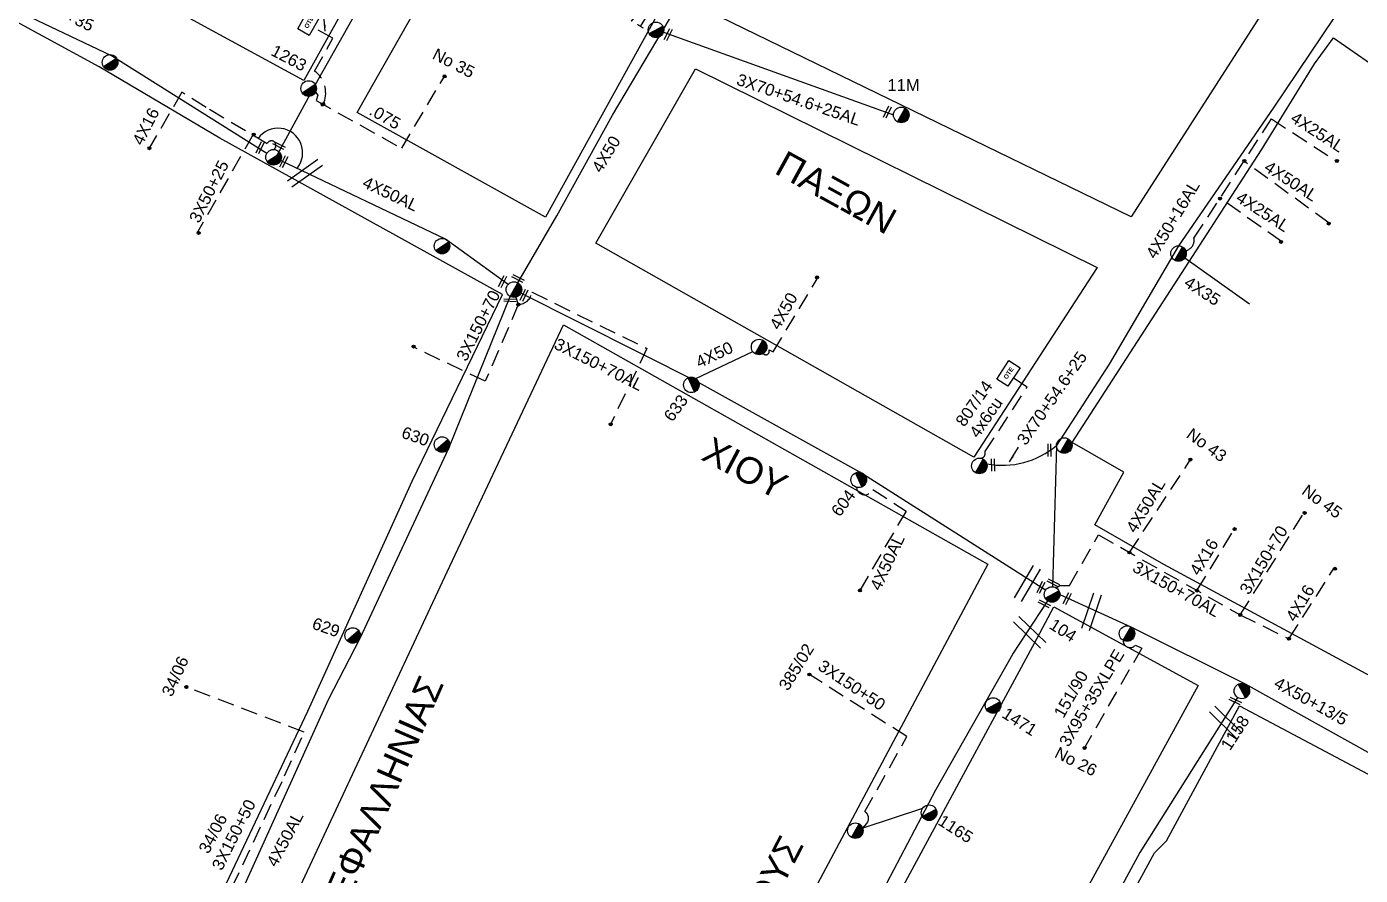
# Model space of a CAD drawing. Header units: millimetres. Extents: x 898 to 5598, y 789 to 3443.
# Drawn here: x 1955.3 to 2157.3, y 1007.2 to 1135.8 of the extents above; entities that cross this region are included whole.
import ezdxf

# ---------------------------------------------------------------- set-up
doc = ezdxf.new("R2010")
doc.units = ezdxf.units.MM
doc.linetypes.add('DASHED', pattern=[19.05, 12.7, -6.35])
for name, color, linetype in [('4x50+13_5 ΕΝΑΕΡΙΑ', 7, 'SYN_LINE'), ('Pillar OTE', 7, 'Continuous'), ('Άγνωστα', 7, 'Continuous'), ('Γυμνά εναέρια ΧΤ (3Φ)   4x50CU', 7, 'Continuous'), ('Γυμνά εναέρια ΧΤ και ΦΟΠ (3Φ)   4x50+16AL', 7, 'Continuous'), ('Εναέρια παροχή ΧΤ 4x16', 7, 'SYN_LINE'), ('Επιγραφές - Σχήματα', 7, 'Continuous'), ('Καλώδια ΧΤ   3x150+50AL', 7, 'DASHED'), ('Καλώδια ΧΤ   3x150+50AL XLPE', 7, 'DASHED'), ('Καλώδια ΧΤ   3x150+70AL', 7, 'DASHED'), ('Καλώδια ΧΤ   3x95+35 XLPE', 7, 'DASHED'), ('Μηχανική τομή', 7, 'Continuous'), ('Στύλος ΦΜ', 7, 'Continuous'), ('Στύλος ΦΜ @ 1', 7, 'Continuous'), ('Συνδέσεις', 7, 'Continuous'), ('Συνεστραμμένα ΧΤ   3x70+54.6+25 AL', 7, 'SYN_LINE'), ('Τομή', 7, 'Continuous'), ('Υπόβαθρο ΔΕΗ', 7, 'Continuous'), ('Υπόγεια Καλώδια Δικτύου ΧΤ   .075', 7, 'DASHED'), ('Υπόγεια καλώδια Παροχών ΧΤ   4x16AL', 7, 'DASHED'), ('Υπόγεια καλώδια Παροχών ΧΤ   4x25', 7, 'DASHED'), ('Υπόγεια καλώδια Παροχών ΧΤ   4x50AL', 7, 'DASHED'), ('Υπόγεια καλώδια Παροχών ΧΤ   4x6', 7, 'DASHED')]:
    doc.layers.add(name, color=color, linetype=linetype)
doc.styles.add('arial', font='arial.ttf')
doc.styles.get("Standard").update_dxf_attribs({"font": 'arial.ttf'})
doc.linetypes.add('SYN_LINE', pattern='A,0.5,-0.0001,["/\\/\\/\\/",Standard,S=0.1,R=0,X=0,Y=-0.05],-0.25', length=0.7501)
doc.dimstyles.new('ISO-25', dxfattribs={"dimtxt": 2.5, "dimasz": 2.5, "dimexe": 1.25, "dimexo": 0.625, "dimtad": 1, "dimtxsty": 'Standard', "dimcen": 2.5, "dimadec": 0, "dimazin": 0, "dimtfac": 1, "dimtmove": 0, "dimatfit": 3, "dimfxl": 1, "dimarcsym": 0})

# ---------------------------------------------------------------- blocks, each defined once
blk = doc.blocks.new('ΥΠΑΡΧΩΝ ΤΣΙΜΕΝΤΕΝΙΟΣ ΣΤΥΛΟΣ')
at = {"layer": 'Στύλος ΦΜ'}
blk.add_hatch(color=7, dxfattribs=at).paths.add_polyline_path([(-1.29, -2.28, 0.574793), (2.62, 0, 0.268822), (1.3, 2.27)])
at = {"layer": 'Στύλος ΦΜ', "color": 7}
blk.add_line((-1.29, -2.28), (1.3, 2.27), dxfattribs=at)
blk.add_circle((0, 0), 2.62, dxfattribs=at)
at = {"layer": 'Στύλος ΦΜ', "flags": 4}
for tag, p in [('ΑΡΙΘΜΟΣ', (-4.68, 8.05)), ('ΤΥΠΟΣ', (-4.91, 3.03))]:
    blk.add_attdef(tag, p, '', height=4, dxfattribs=at)
blk = doc.blocks.new('ΤΟΜΗ')
at = {"layer": 'Τομή', "ltscale": 40}
for p, q in [((-5.68, 0), (5.68, 0)), ((5.68, -2.33), (-5.68, -2.33))]:
    blk.add_line(p, q, dxfattribs=at)
blk = doc.blocks.new('ΜΗΧΑΝΙΚΗ ΤΟΜΗ')
at = {"layer": 'Μηχανική τομή', "ltscale": 40}
for p, q in [((-1.89, 0.78), (1.89, 0.78)), ((1.89, 0), (-1.89, 0))]:
    blk.add_line(p, q, dxfattribs=at)
blk = doc.blocks.new('_ΣΥΝΔΕΣΗ')
at = {"layer": 'Συνδέσεις', "linetype": 'SYN_LINE', "ltscale": 40}
blk.add_hatch(color=256, dxfattribs=at).paths.add_polyline_path([(0.5, -0.01, 1), (-0.5, -0.01, 1)])
at = {"layer": 'Συνδέσεις'}
blk.add_circle((0, -0.01), 0.5, dxfattribs=at)
blk = doc.blocks.new('PILLAR ΟΤΕ')
at = {"layer": 'Pillar OTE', "ltscale": 40}
blk.add_lwpolyline([(-3.31, 2.02), (3.39, 2.02), (3.39, -1.99), (-3.31, -1.99)], close=True, dxfattribs=at)
at = {"layer": 'Pillar OTE', "insert": (-1.81, 0.71), "char_height": 1.3575, "width": 109.961, "attachment_point": 1}
blk.add_mtext('{\\fArial|b1|i0|c161|p34;OTE}', dxfattribs=at)
blk = doc.blocks.new('TSONTA XT1')
at = {"ltscale": 40}
h = blk.add_hatch(color=256, dxfattribs=at)
h.dxf.hatch_style = 1
h.paths.add_polyline_path([(595.96, 2487.66), (597.07, 2488.77), (595.96, 2489.87), (594.85, 2488.77)])
blk.add_lwpolyline([(594.85, 2488.77), (595.96, 2489.87), (597.07, 2488.77), (595.96, 2487.66)], close=True, dxfattribs=at)

msp = doc.modelspace()

# ---------------------------------------------------------------- linework, layer by layer
at = {"layer": '4x50+13_5 ΕΝΑΕΡΙΑ', "color": 0, "linetype": 'Continuous', "ltscale": 0.2}
msp.add_arc((1993.39, 1116.67), 3.72, 320.3469, 144.5869, dxfattribs=at)
at = {"layer": 'Άγνωστα', "color": 2}
msp.add_lwpolyline([(1991.66, 1116.54), (1968.13, 1131.36), (1949.72, 1140.15)], dxfattribs=at)
at = {"layer": 'Άγνωστα', "color": 173, "linetype": 'DASHED', "ltscale": 0.2}
for points in [[(1991.72, 1118.02), (1982.49, 1123.52), (1978.8, 1125.84)], [(1989.59, 1119.41), (1981.19, 1104.65)]]:
    msp.add_lwpolyline(points, dxfattribs=at)
at = {"layer": 'Άγνωστα', "color": 151, "linetype": 'DASHED', "ltscale": 0.2}
msp.add_lwpolyline([(2130.9, 1101.76), (2131.35, 1102.02, 0.315667), (2132.12, 1103.72), (2143.88, 1121.8)], format="xyb", dxfattribs=at)
at = {"layer": 'Άγνωστα', "color": 151, "linetype": 'SYN_LINE', "ltscale": 15}
msp.add_lwpolyline([(2130.75, 1100.74), (2140.51, 1093.78)], dxfattribs=at)
at = {"layer": 'Άγνωστα', "color": 85}
msp.add_lwpolyline([(2109.64, 1050.39), (2081.5, 1068.29), (2057.09, 1081.88), (2030.16, 1095.41)], dxfattribs=at)
at = {"layer": 'Άγνωστα', "color": 27}
msp.add_lwpolyline([(2111.81, 1049.73), (2122.57, 1044.86), (2139.88, 1036.2), (2167.35, 1020.93), (2187.75, 1007.75)], dxfattribs=at)
at = {"layer": 'Άγνωστα', "color": 2, "linetype": 'SYN_LINE', "ltscale": 10}
msp.add_lwpolyline([(2091, 1017.33), (2081.95, 1014.35)], dxfattribs=at)
at = {"layer": 'Άγνωστα', "color": 173, "linetype": 'DASHED', "ltscale": 0.2}
msp.add_arc((1992.37, 1117.77), 0.7, 301.1977, 159.262, dxfattribs=at)
at = {"layer": 'Άγνωστα', "color": 85, "linetype": 'DASHED', "ltscale": 0.2}
msp.add_arc((2067.27, 1086.59), 0.521, 221.1602, 23.7367, dxfattribs=at)
at = {"layer": 'Γυμνά εναέρια ΧΤ (3Φ)   4x50CU', "color": 173, "linetype": 'Continuous'}
msp.add_lwpolyline([(2029.7, 1096.96), (2035.61, 1107.11), (2044.03, 1122.34), (2052.67, 1136.91), (2067.6, 1162.87), (2079.51, 1186.35), (2083.96, 1195.47)], dxfattribs=at)
at = {"layer": 'Γυμνά εναέρια ΧΤ (3Φ)   4x50CU', "color": 85}
msp.add_lwpolyline([(2056.67, 1082.46), (2065.28, 1086.57), (2065.28, 1086.57)], dxfattribs=at)
at = {"layer": 'Γυμνά εναέρια ΧΤ και ΦΟΠ (3Φ)   4x50+16AL', "color": 151, "ltscale": 40}
msp.add_lwpolyline([(2157.08, 1142.77), (2144.1, 1123.43), (2129.78, 1102.58), (2119.29, 1084.64), (2111.29, 1072.32), (2110.67, 1050.94)], dxfattribs=at)
at = {"layer": 'Γυμνά εναέρια ΧΤ και ΦΟΠ (3Φ)   4x50+16AL', "color": 2}
msp.add_lwpolyline([(2046.06, 932.49), (2052.09, 945.43), (2062.89, 963.7), (2079.24, 993.89), (2093.04, 1020.16), (2104.7, 1040.71), (2110, 1048.77)], dxfattribs=at)
at = {"layer": 'Εναέρια παροχή ΧΤ 4x16', "color": 151, "linetype": 'DASHED', "ltscale": 0.2}
for points in [[(2132.57, 1050.36), (2138.25, 1059.66)], [(2146.51, 1043.05), (2153.37, 1053.78)]]:
    msp.add_lwpolyline(points, dxfattribs=at)
at = {"layer": 'Καλώδια ΧΤ   3x150+50AL', "color": 2, "linetype": 'DASHED', "ltscale": 0.2}
msp.add_lwpolyline([(2081.95, 1014.35), (2082.56, 1015.09, 0.459436), (2082.25, 1016.86), (2088.63, 1028.23), (2073.87, 1037.63)], format="xyb", dxfattribs=at)
at = {"layer": 'Καλώδια ΧΤ   3x150+50AL', "color": 85, "linetype": 'DASHED', "ltscale": 0.2}
msp.add_lwpolyline([(1986.4, 1005.35), (1994.38, 1022.28), (1997.34, 1028.9), (1979.49, 1035.74)], dxfattribs=at)
at = {"layer": 'Καλώδια ΧΤ   3x150+50AL XLPE', "color": 1, "linetype": 'DASHED', "ltscale": 0.2}
msp.add_arc((2029.71, 1095.87), 2.17, 350.3557, 350.459, dxfattribs=at)
at = {"layer": 'Καλώδια ΧΤ   3x150+70AL', "color": 85, "ltscale": 0.2}
msp.add_lwpolyline([(2031.84, 1095.52), (2031.85, 1095.53), (2049.26, 1087.04), (2043.8, 1075.64)], dxfattribs=at)
at = {"layer": 'Καλώδια ΧΤ   3x150+70AL', "color": 85, "linetype": 'DASHED', "ltscale": 0.2}
msp.add_lwpolyline([(2029.38, 1094.79), (2029.77, 1093.7), (2024.77, 1082.05), (2013.83, 1087.25)], dxfattribs=at)
at = {"layer": 'Καλώδια ΧΤ   3x150+70AL', "color": 151, "linetype": 'DASHED', "ltscale": 0.2}
msp.add_lwpolyline([(2139.13, 1046.66), (2148.88, 1062.3)], dxfattribs=at)
at = {"layer": 'Καλώδια ΧΤ   3x150+70AL', "color": 151, "ltscale": 0.2}
msp.add_lwpolyline([(2111.27, 1050.75), (2111.8, 1051.12), (2113.28, 1051.14), (2117.65, 1058.77), (2139.13, 1046.66), (2146.51, 1043.05)], dxfattribs=at)
at = {"layer": 'Καλώδια ΧΤ   3x150+70AL', "color": 85, "ltscale": 0.2}
msp.add_arc((2029.71, 1095.87), 2.17, 271.6723, 350.9888, dxfattribs=at)
at = {"layer": 'Καλώδια ΧΤ   3x95+35 XLPE', "color": 27, "linetype": 'DASHED', "ltscale": 0.2}
msp.add_lwpolyline([(2123.26, 1042.09), (2123.26, 1042.09), (2124.2, 1041.63), (2115.57, 1026.61)], dxfattribs=at)
msp.add_arc((2122.45, 1042.76), 1.05, 177.2436, 320.0122, dxfattribs=at)
at = {"layer": 'Συνεστραμμένα ΧΤ   3x70+54.6+25 AL', "color": 2, "linetype": 'SYN_LINE', "ltscale": 15}
msp.add_lwpolyline([(1992.99, 1115.86), (1999.58, 1127.9), (2013.17, 1152.12), (2035.96, 1193.81), (2044.07, 1209.07), (2049.61, 1219)], dxfattribs=at)
at = {"layer": 'Συνεστραμμένα ΧΤ   3x70+54.6+25 AL', "color": 173, "linetype": 'SYN_LINE', "ltscale": 20}
msp.add_lwpolyline([(2051.76, 1134.94), (2086.61, 1122.4)], dxfattribs=at)
at = {"layer": 'Συνεστραμμένα ΧΤ   3x70+54.6+25 AL', "color": 2, "ltscale": 11}
msp.add_lwpolyline([(2138.73, 1034.15), (2123.91, 1010.68), (2117.52, 998.79), (2104.64, 973.67)], dxfattribs=at)
at = {"layer": 'Συνεστραμμένα ΧΤ   3x70+54.6+25 AL', "color": 151, "linetype": 'SYN_LINE', "ltscale": 15}
msp.add_arc((2103.08, 1082.05), 12.73, 259.4285, 310.1769, dxfattribs=at)
at = {"layer": 'Υπόβαθρο ΔΕΗ'}
for points in [[(1955.77, 1150.24), (1989.51, 1211.67), (2005.01, 1240.09), (2043.28, 1212.62), (2008.36, 1147.51), (1997.29, 1127.61), (1955.77, 1150.24)], [(2005.36, 1122.75), (2007.57, 1126.71), (2023.3, 1154.36), (2037.98, 1182.44), (2051.33, 1206.87), (2078.49, 1187.68), (2033.9, 1106.89), (2005.36, 1122.75)], [(2060.29, 1137.27), (2085.96, 1182.28), (2144.37, 1140.9), (2122.6, 1106.94), (2060.29, 1137.27)], [(1971.08, 975.36), (1997.88, 1032.08), (2013.68, 1066.9), (2027.4, 1095.21), (1984.56, 1118.9), (1966.27, 1129.7), (1949.18, 1138.95), (1925.54, 1095.1), (1895.76, 1039.43), (1882.43, 1014.97), (1943.03, 987.6), (1971.08, 975.36)], [(2117.08, 1060.31), (2121.48, 1068.29), (2113.69, 1072.8), (2142.35, 1117.11), (2150.4, 1130.15), (2153.25, 1134.09), (2208.24, 1095.91), (2182.34, 1059.96), (2173.01, 1047.53), (2163.82, 1034.73), (2127.53, 1054.32), (2117.08, 1060.31)], [(2056.61, 1129.39), (2117.47, 1099.28), (2098.76, 1070.58), (2041.54, 1102.97), (2056.61, 1129.39)], [(2100.29, 976.68), (2080.01, 990.61), (2108.39, 1043.13), (2110.91, 1047.87), (2132.76, 1035.96), (2100.29, 976.68)], [(2105.69, 972.98), (2126.14, 1010.6), (2127.96, 1012.42), (2138.99, 1032.91), (2181.1, 1010.5), (2140.83, 949.46), (2105.69, 972.98)]]:
    msp.add_lwpolyline(points, dxfattribs=at)
msp.add_lwpolyline([(2044.73, 948.47), (2038.49, 945.78), (1995.52, 964.58), (1980.7, 971.13), (2019.02, 1053.17), (2036.6, 1090.59), (2099.65, 1055.05), (2100.91, 1054.34), (2058.7, 975.15)], close=True, dxfattribs=at)
at = {"layer": 'Υπόγεια Καλώδια Δικτύου ΧΤ   .075', "color": 2, "ltscale": 0.2}
msp.add_lwpolyline([(1999.07, 1125.85), (1999.42, 1125.4), (1999.13, 1124.59), (2012.12, 1117.35), (2018.57, 1128.23)], dxfattribs=at)
at = {"layer": 'Υπόγεια καλώδια Παροχών ΧΤ   4x16AL', "color": 173, "linetype": 'DASHED', "ltscale": 0.2}
msp.add_lwpolyline([(1978.8, 1125.84), (1973.86, 1117.37)], dxfattribs=at)
at = {"layer": 'Υπόγεια καλώδια Παροχών ΧΤ   4x25', "color": 151, "linetype": 'DASHED', "ltscale": 0.2}
for points in [[(2143.88, 1121.8), (2153.62, 1115.41)], [(2145.38, 1103.2), (2136.07, 1109.8)]]:
    msp.add_lwpolyline(points, dxfattribs=at)
at = {"layer": 'Υπόγεια καλώδια Παροχών ΧΤ   4x50AL', "color": 173, "linetype": 'Continuous', "ltscale": 0.2}
msp.add_lwpolyline([(2028.22, 1096.71), (2018.76, 1103.56), (1993.76, 1115.49)], dxfattribs=at)
at = {"layer": 'Υπόγεια καλώδια Παροχών ΧΤ   4x50AL', "color": 151, "linetype": 'DASHED', "ltscale": 0.2}
msp.add_lwpolyline([(2152.57, 1106.03), (2139.71, 1115.39)], dxfattribs=at)
at = {"layer": 'Υπόγεια καλώδια Παροχών ΧΤ   4x50AL', "color": 85, "linetype": 'DASHED', "ltscale": 0.2}
msp.add_lwpolyline([(2067.75, 1086.8), (2068.38, 1086.51), (2075.03, 1097.57)], dxfattribs=at)
at = {"layer": 'Υπόγεια καλώδια Παροχών ΧΤ   4x50AL', "color": 85, "linetype": 'Continuous', "ltscale": 0.2}
msp.add_lwpolyline([(1968.62, 967.13), (1979.28, 987.23), (1986.75, 1002.22), (2001.04, 1033.86), (2005.8, 1043.15), (2019.27, 1071.94), (2028.53, 1094.91)], dxfattribs=at)
at = {"layer": 'Υπόγεια καλώδια Παροχών ΧΤ   4x50AL', "color": 151, "ltscale": 0.2}
msp.add_lwpolyline([(2122.35, 1056.12), (2131.58, 1070.19)], dxfattribs=at)
at = {"layer": 'Υπόγεια καλώδια Παροχών ΧΤ   4x50AL', "color": 85, "ltscale": 0.2}
msp.add_lwpolyline([(2080.99, 1066, 0.79296), (2083.45, 1065.67), (2088.5, 1062.39), (2081.51, 1050.37)], format="xyb", dxfattribs=at)
at = {"layer": 'Υπόγεια καλώδια Παροχών ΧΤ   4x6', "color": 2, "linetype": 'DASHED', "ltscale": 0.2}
msp.add_lwpolyline([(2000.34, 1124.3, 0.335898), (1998.92, 1129.04), (2001.69, 1134.02), (1998.8, 1135.63)], format="xyb", dxfattribs=at)
at = {"layer": 'Υπόγεια καλώδια Παροχών ΧΤ   4x6', "color": 151, "linetype": 'DASHED', "ltscale": 0.2}
msp.add_lwpolyline([(2099.62, 1070.41, 0.571329), (2100.46, 1071.36), (2106.86, 1081.18), (2104.78, 1082.53)], format="xyb", dxfattribs=at)

# ---------------------------------------------------------------- block references
at = {"layer": 'Pillar OTE', "xscale": 0.5, "yscale": 0.5, "zscale": 0.5}
for p, rotation in [((1998.05, 1136.37), 60.91575825250056), ((2104.01, 1083.22), 56.89807731937725)]:
    msp.add_blockref('PILLAR ΟΤΕ', p, dxfattribs=dict(at, rotation=rotation))
at = {"layer": 'Μηχανική τομή'}
for p, xscale, yscale, zscale, rotation in [((2052.66, 1134.48), 0.4999999999999995, 0.4999999999999995, 0.4999999999999995, 63.70707487867689), ((2085.85, 1122.73), 0.4999999999999995, 0.4999999999999995, 0.4999999999999995, 63.70707487867689), ((1990.82, 1117.34), 0.4999999999999995, 0.4999999999999995, 0.4999999999999995, 63.70707487867689), ((1993.61, 1117.92), 0.4999999999999998, 0.4999999999999998, 0.4999999999999998, 153.0940910941707), ((1994.44, 1115.21), 0.4999999999999995, 0.4999999999999995, 0.4999999999999995, 63.70707487867689), ((2027.55, 1097.06), 0.4999999999999995, 0.4999999999999995, 0.4999999999999995, 63.70707487867689), ((2029.81, 1097.8), 0.4999999999999998, 0.4999999999999998, 0.4999999999999998, 153.0940910941707), ((2030.81, 1094.99), 0.4999999999999995, 0.4999999999999995, 0.4999999999999995, 63.70707487867689), ((2028.52, 1094.53), 0.4999999999999999, 0.4999999999999999, 0.4999999999999999, 178.1500927006907), ((2110.42, 1071.62), 0.4999999999999995, 0.4999999999999995, 0.4999999999999995, 91.01036731188634), ((2101.87, 1069.38), 0.4999999999999996, 0.4999999999999996, 0.4999999999999996, 91.01036731188637), ((2109.11, 1050.73), 0.4999999999999995, 0.4999999999999995, 0.4999999999999995, 63.70707487867689), ((2110.88, 1051.7), 0.4999999999999994, 0.4999999999999994, 0.4999999999999994, 153.6162927522589), ((2109.53, 1048.52), 0.4999999999999994, 0.4999999999999994, 0.4999999999999994, 153.6162927522589), ((2113.08, 1049.05), 0.4999999999999995, 0.4999999999999995, 0.4999999999999995, 63.70707487867689), ((2138.45, 1033.79), 0.4999999999999994, 0.4999999999999994, 0.4999999999999994, 153.6162927522589)]:
    msp.add_blockref('ΜΗΧΑΝΙΚΗ ΤΟΜΗ', p, dxfattribs=dict(at, xscale=xscale, yscale=yscale, zscale=zscale, rotation=rotation))
at = {"layer": 'Στύλος ΦΜ @ 1', "ltscale": 40}
ref = msp.add_blockref('ΥΠΑΡΧΩΝ ΤΣΙΜΕΝΤΕΝΙΟΣ ΣΤΥΛΟΣ', (2050.63, 1135.28), dxfattribs=dict(at, xscale=0.4499999999998181, yscale=0.4499999999998181, zscale=0.4499999999998181, rotation=328.3061475847773))
ref.add_attrib('ΤΥΠΟΣ', '1671', (2044.02, 1138.33), dxfattribs={"layer": 'Στύλος ΦΜ', "height": 1.8, "rotation": 328.3061, "flags": 4})
at = {"layer": 'Στύλος ΦΜ @ 1', "ltscale": 40, "xscale": 0.449999999999818, "yscale": 0.449999999999818, "zscale": 0.449999999999818, "rotation": 332.3303308357497}
for p in [(1967.94, 1130.35), (1992.7, 1115.99), (2018.22, 1102.52)]:
    msp.add_blockref('ΥΠΑΡΧΩΝ ΤΣΙΜΕΝΤΕΝΙΟΣ ΣΤΥΛΟΣ', p, dxfattribs=at)
at = {"layer": 'Στύλος ΦΜ @ 1', "ltscale": 40}
ref = msp.add_blockref('ΥΠΑΡΧΩΝ ΤΣΙΜΕΝΤΕΝΙΟΣ ΣΤΥΛΟΣ', (1998.02, 1126.4), dxfattribs=dict(at, xscale=0.449999999999818, yscale=0.449999999999818, zscale=0.449999999999818, rotation=332.3303308357497))
ref.add_attrib('ΤΥΠΟΣ', '1263', (1992.14, 1131.53), dxfattribs={"layer": 'Στύλος ΦΜ', "height": 1.8, "rotation": 332.3303, "flags": 4})
ref = msp.add_blockref('ΥΠΑΡΧΩΝ ΤΣΙΜΕΝΤΕΝΙΟΣ ΣΤΥΛΟΣ', (2087.78, 1122.4), dxfattribs=dict(at, xscale=0.4499999999998181, yscale=0.4499999999998181, zscale=0.4499999999998181))
ref.add_attrib('ΑΡΙΘΜΟΣ', '11Μ', (2085.68, 1126.02), dxfattribs={"layer": 'Στύλος ΦΜ', "height": 1.8, "flags": 4})
at = {"layer": 'Στύλος ΦΜ @ 1', "ltscale": 40, "xscale": 0.4499999999998181, "yscale": 0.4499999999998181, "zscale": 0.4499999999998181}
for p in [(2129.78, 1101.4), (2029.11, 1095.94), (2066.25, 1087.24), (2112.47, 1072.32), (2099.61, 1069.23), (2121.98, 1043.84), (2080.83, 1013.98)]:
    msp.add_blockref('ΥΠΑΡΧΩΝ ΤΣΙΜΕΝΤΕΝΙΟΣ ΣΤΥΛΟΣ', p, dxfattribs=at)
at = {"layer": 'Στύλος ΦΜ @ 1', "ltscale": 40}
ref = msp.add_blockref('ΥΠΑΡΧΩΝ ΤΣΙΜΕΝΤΕΝΙΟΣ ΣΤΥΛΟΣ', (2055.98, 1081.51), dxfattribs=dict(at, xscale=0.449999999999818, yscale=0.449999999999818, zscale=0.449999999999818, rotation=53.65593485856488))
ref.add_attrib('ΤΥΠΟΣ', '633', (2053.11, 1075.79), dxfattribs={"layer": 'Στύλος ΦΜ', "height": 1.8, "rotation": 53.6559, "flags": 4})
ref = msp.add_blockref('ΥΠΑΡΧΩΝ ΤΣΙΜΕΝΤΕΝΙΟΣ ΣΤΥΛΟΣ', (2018.22, 1072.47), dxfattribs=dict(at, xscale=0.4499999999998181, yscale=0.4499999999998181, zscale=0.4499999999998181, rotation=340.4505265081064))
ref.add_attrib('ΤΥΠΟΣ', '630', (2011.92, 1073.57), dxfattribs={"layer": 'Στύλος ΦΜ', "height": 1.8, "rotation": 340.4505, "flags": 4})
ref = msp.add_blockref('ΥΠΑΡΧΩΝ ΤΣΙΜΕΝΤΕΝΙΟΣ ΣΤΥΛΟΣ', (2081.34, 1067.12), dxfattribs=dict(at, xscale=0.449999999999818, yscale=0.449999999999818, zscale=0.449999999999818, rotation=53.65593485856488))
ref.add_attrib('ΤΥΠΟΣ', '604', (2078.47, 1061.4), dxfattribs={"layer": 'Στύλος ΦΜ', "height": 1.8, "rotation": 53.6559, "flags": 4})
ref = msp.add_blockref('ΥΠΑΡΧΩΝ ΤΣΙΜΕΝΤΕΝΙΟΣ ΣΤΥΛΟΣ', (2110.63, 1049.76), dxfattribs=dict(at, xscale=0.449999999999818, yscale=0.449999999999818, zscale=0.449999999999818, rotation=327.4265525482647))
ref.add_attrib('ΤΥΠΟΣ', '104', (2110.04, 1044.71), dxfattribs={"layer": 'Στύλος ΦΜ', "height": 1.8, "rotation": 327.4266, "flags": 4})
ref = msp.add_blockref('ΥΠΑΡΧΩΝ ΤΣΙΜΕΝΤΕΝΙΟΣ ΣΤΥΛΟΣ', (2004.69, 1043.55), dxfattribs=dict(at, xscale=0.4499999999998181, yscale=0.4499999999998181, zscale=0.4499999999998181, rotation=340.4505265081064))
ref.add_attrib('ΤΥΠΟΣ', '629', (1998.38, 1044.64), dxfattribs={"layer": 'Στύλος ΦΜ', "height": 1.8, "rotation": 340.4505, "flags": 4})
ref = msp.add_blockref('ΥΠΑΡΧΩΝ ΤΣΙΜΕΝΤΕΝΙΟΣ ΣΤΥΛΟΣ', (2139.37, 1035.14), dxfattribs=dict(at, xscale=0.4499999999998181, yscale=0.4499999999998181, zscale=0.4499999999998181, rotation=57.03606842692091))
ref.add_attrib('ΤΥΠΟΣ', '1158', (2137.57, 1025.98), dxfattribs={"layer": 'Στύλος ΦΜ', "height": 1.8, "rotation": 57.0361, "flags": 4})
ref = msp.add_blockref('ΥΠΑΡΧΩΝ ΤΣΙΜΕΝΤΕΝΙΟΣ ΣΤΥΛΟΣ', (2101.69, 1032.94), dxfattribs=dict(at, xscale=0.449999999999818, yscale=0.449999999999818, zscale=0.449999999999818, rotation=327.4265525482647))
ref.add_attrib('ΤΥΠΟΣ', '1471', (2102.88, 1031.24), dxfattribs={"layer": 'Στύλος ΦΜ', "height": 1.8, "rotation": 327.4266, "flags": 4})
ref = msp.add_blockref('ΥΠΑΡΧΩΝ ΤΣΙΜΕΝΤΕΝΙΟΣ ΣΤΥΛΟΣ', (2092, 1016.7), dxfattribs=dict(at, xscale=0.449999999999818, yscale=0.449999999999818, zscale=0.449999999999818, rotation=327.4265525482647))
ref.add_attrib('ΤΥΠΟΣ', '1165', (2093.19, 1015), dxfattribs={"layer": 'Στύλος ΦΜ', "height": 1.8, "rotation": 327.4266, "flags": 4})
at = {"layer": 'Συνδέσεις', "xscale": 0.4499999999999886, "yscale": 0.4499999999999886, "zscale": 0.4499999999999886}
for p in [(2018.6, 1128.24), (1989.7, 1119.42), (1973.9, 1117.36), (2139.77, 1115.43), (2153.77, 1115.43), (2136.07, 1109.74), (2152.54, 1105.94), (1981.35, 1104.53), (2145.31, 1103.17), (2075.03, 1097.8), (2029.78, 1093.68), (2013.91, 1087.31), (2043.77, 1075.55), (2131.58, 1070.2), (2148.88, 1062.12), (2138.26, 1059.67), (2122.35, 1056.12), (2153.49, 1053.66), (2081.51, 1050.37), (2132.57, 1050.36), (2139.13, 1046.66), (2146.51, 1043.06), (2073.87, 1037.64), (1979.49, 1035.75), (2115.54, 1026.51)]:
    msp.add_blockref('_ΣΥΝΔΕΣΗ', p, dxfattribs=at)
at = {"layer": 'Συνδέσεις', "xscale": 0.3075184835441075, "yscale": 0.3075184835441075, "zscale": 0.3075184835441075, "rotation": 330.8536690112648}
msp.add_blockref('TSONTA XT1', (1467.36, 544.83), dxfattribs=at)
at = {"layer": 'Τομή'}
for p, xscale, yscale, zscale, rotation in [((1997.8, 1113.1), 0.4999999999999998, 0.4999999999999998, 0.4999999999999998, 215.6089851905981), ((2106.36, 1051.71), 0.4999999999999998, 0.4999999999999998, 0.4999999999999998, 59.51570161943627), ((2116.06, 1047.33), 0.4999999999999999, 0.4999999999999999, 0.4999999999999999, 71.30639568878968), ((2106.83, 1043.62), 0.4999999999999999, 0.4999999999999999, 0.4999999999999999, 135.6293568347628), ((2136.48, 1030), 0.4999999999999999, 0.4999999999999999, 0.4999999999999999, 135.6293568347628)]:
    msp.add_blockref('ΤΟΜΗ', p, dxfattribs=dict(at, xscale=xscale, yscale=yscale, zscale=zscale, rotation=rotation))

# ---------------------------------------------------------------- texts
at = {"ltscale": 40, "char_height": 4, "width": 94.4586, "attachment_point": 1, "style": 'arial'}
for s, insert, rotation in [('ΠAΞΩN', (2070.31, 1117.15), 331.1093), ('XIOY', (2059.15, 1073.8), 332.0775), ('KEΦAΛΛHNIAΣ', (1998.88, 1001.3), 66.3442), ('ΠEPIKΛEOYΣ', (2053.15, 981.88), 62.7154)]:
    msp.add_mtext(s, dxfattribs=dict(at, insert=insert, rotation=rotation))
at = {"layer": 'Άγνωστα', "ltscale": 40, "char_height": 1.8, "attachment_point": 1, "style": 'arial'}
for s, insert, width, rotation in [('3X50+35', (1956.54, 1140.94), 31.6072, 334.734), ('No 35', (2017.42, 1132.59), 7.1535, 332.7583), ('4X25AL', (2147.57, 1123), 31.6072, 327.1818), ('4X50', (2040.78, 1114.41), 31.6072, 58.9197), ('3X50+25', (1979.81, 1106.69), 31.6072, 63.1334), ('4X25AL', (2139.3, 1110.93), 31.6072, 327.1818), ('4X35', (2131.42, 1098.08), 31.6072, 327.1818), ('3X150+70', (2020.29, 1085.75), 31.6072, 63.1334), ('4X50', (2067.72, 1090.58), 31.6072, 60.6818), ('4X50', (2056.42, 1085.63), 31.6072, 25.5212), ('No 43', (2131.86, 1075.1), 7.1535, 324.137), ('No 45', (2149.34, 1066.55), 7.1535, 324.137), ('3X150+70', (2138.91, 1050.51), 31.6072, 58.9197), ('34/06', (1975.67, 1034.88), 7.1535, 65.595), ('385/02', (2069.1, 1035.98), 7.1535, 58.4395), ('3X150+50', (2076.01, 1039.98), 31.6072, 326.2553), ('151/90', (2110.78, 1031.79), 7.1535, 59.9941), ('4X50+13/5', (2144.94, 1037.37), 31.6072, 330.885), ('No 26', (2111.65, 1026.78), 7.1535, 333.3643), ('3X150+50', (1983.26, 1008.63), 31.6072, 63.1334), ('34/06', (1981.25, 1011.18), 7.1535, 62.4156)]:
    msp.add_mtext(s, dxfattribs=dict(at, insert=insert, width=width, rotation=rotation))
at = {"layer": 'Γυμνά εναέρια ΧΤ και ΦΟΠ (3Φ)   4x50+16AL', "ltscale": 40, "insert": (2124.72, 1101.38), "char_height": 1.8, "width": 31.6072, "attachment_point": 1, "rotation": 58.9197, "style": 'arial'}
msp.add_mtext('4X50+16AL', dxfattribs=at)
at = {"layer": 'Εναέρια παροχή ΧΤ 4x16', "ltscale": 20, "char_height": 1.8, "width": 31.6072, "attachment_point": 1, "style": 'arial'}
for insert, rotation in [((1971.21, 1118.46), 63.1334), ((2131.34, 1053.4), 58.9197), ((2145.9, 1046.4), 58.9197)]:
    msp.add_mtext('4X16', dxfattribs=dict(at, insert=insert, rotation=rotation))
at = {"layer": 'Καλώδια ΧΤ   3x150+70AL', "ltscale": 0.2, "char_height": 1.8, "width": 31.6072, "attachment_point": 1, "style": 'arial'}
for insert, rotation in [((2035.84, 1088.7), 333.3632), ((2123.52, 1054.93), 330.885)]:
    msp.add_mtext('3X150+70AL', dxfattribs=dict(at, insert=insert, rotation=rotation))
at = {"layer": 'Καλώδια ΧΤ   3x95+35 XLPE', "ltscale": 0.2, "insert": (2111.58, 1027.45), "char_height": 1.8, "width": 31.6072, "attachment_point": 1, "rotation": 59.0047, "style": 'arial'}
msp.add_mtext('3X95+35XLPE', dxfattribs=at)
at = {"layer": 'Συνεστραμμένα ΧΤ   3x70+54.6+25 AL', "ltscale": 20, "insert": (2063.26, 1128.72), "char_height": 1.8, "width": 31.6072, "attachment_point": 1, "rotation": 341.2588, "style": 'arial'}
msp.add_mtext('3X70+54.6+25AL', dxfattribs=at)
at = {"layer": 'Υπόγεια Καλώδια Δικτύου ΧΤ   .075', "ltscale": 0.2, "insert": (2007.93, 1124.11), "char_height": 1.8, "width": 31.6072, "attachment_point": 1, "rotation": 330.1926, "style": 'arial'}
msp.add_mtext('.075', dxfattribs=at)
at = {"layer": 'Υπόγεια καλώδια Παροχών ΧΤ   4x50AL', "ltscale": 0.2, "char_height": 1.8, "width": 31.6072, "attachment_point": 1, "style": 'arial'}
for insert, rotation in [((2143.56, 1115.56), 327.1818), ((2006.77, 1113.17), 334.734), ((2121.71, 1059.85), 58.9197), ((2082.95, 1050.96), 64.9589), ((1991.53, 1009.18), 62.1482)]:
    msp.add_mtext('4X50AL', dxfattribs=dict(at, insert=insert, rotation=rotation))
at = {"layer": 'Υπόγεια καλώδια Παροχών ΧΤ   4x50AL', "color": 7, "ltscale": 0.2, "insert": (2105.16, 1073.23), "char_height": 1.8, "width": 1.8, "attachment_point": 1, "rotation": 55.2712}
msp.add_mtext('3X70+54.6+25', dxfattribs=at)
at = {"layer": 'Υπόγεια καλώδια Παροχών ΧΤ   4x50AL', "color": 7, "ltscale": 0.2, "char_height": 1.8, "attachment_point": 1, "rotation": 55.2712}
for s, insert in [('807/14', (2095.87, 1076.05)), ('4x6cu', (2097.95, 1074.34))]:
    msp.add_mtext_dynamic_manual_height_columns(s, width=1.8, gutter_width=12.5, heights=[0.118], dxfattribs=dict(at, insert=insert))

# ---------------------------------------------------------------- leaders
at = {"layer": 'Επιγραφές - Σχήματα', "ltscale": 40}
for points in [[(2000.53, 1135.08), (2000.21, 1138.62)], [(2104.17, 1069.83), (2105.56, 1072.08)]]:
    msp.add_leader(points, dimstyle='ISO-25', override={"dimasz": 1, "dimtad": 0}, dxfattribs=at)

doc.saveas('drawing.dxf')
